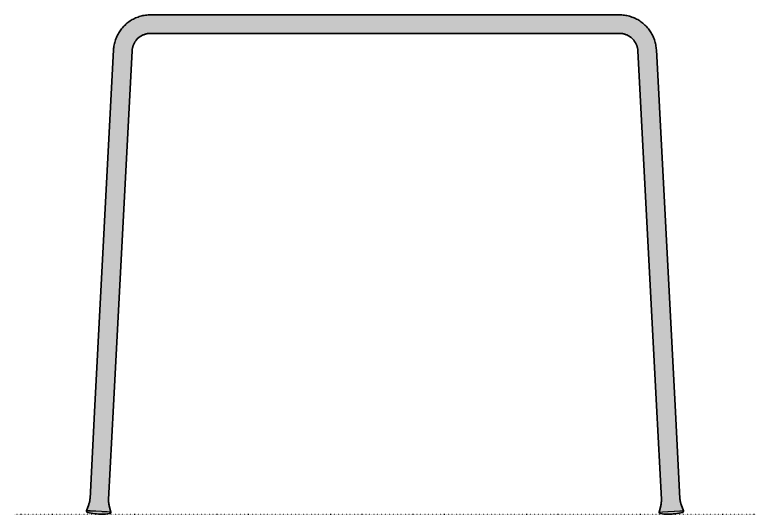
# Model space of a CAD drawing. Header units: millimetres. Extents: x 0 to 3310, y -1183 to 754.
# Drawn here: x 2192 to 3310, y 0 to 754 of the extents above; entities that cross this region are included whole.
import ezdxf

# ---------------------------------------------------------------- set-up
doc = ezdxf.new("R2010")
doc.units = ezdxf.units.MM
doc.linetypes.add('Dots', pattern=[1, 0, -1])
doc.layers.add('Blocks', color=7, linetype='Continuous')
doc.layers.add('Blocks$Fill', color=7, linetype='Continuous', true_color=0xffffff)
for name, color, linetype, lineweight, true_color in [('Blocks$Inner', 7, 'Continuous', 25, 0x007f00), ('Blocks$Outline', 7, 'Continuous', 35, 0xff3f3f), ('Groud', 7, 'Dots', 25, 0x243775)]:
    doc.layers.add(name, color=color, linetype=linetype, lineweight=lineweight, true_color=true_color)

# ---------------------------------------------------------------- blocks, each defined once
blk = doc.blocks.new('Palissade Table  Side')
at = {"layer": 'Blocks$Fill'}
blk.add_hatch(color=256, dxfattribs=at).paths.add_polyline_path([(108.2, 5), (108.2, 5), (108.6, 4.9), (108.6, 4.9), (108.6, 4.9), (108.6, 4.9), (108.6, 4.9), (108.6, 4.9), (108.6, 4.9), (108.6, 4.9), (108.5, 4.9), (108.5, 4.8), (108.5, 4.8), (108.5, 4.8), (108.5, 4.8), (108.5, 4.8), (108.5, 4.8), (108.5, 4.8), (108.5, 4.8), (108.5, 4.8), (108.5, 4.8), (108.4, 4.8), (108.4, 4.7), (108.4, 4.7), (108.4, 4.7), (108.4, 4.7), (108.4, 4.7), (108.4, 4.7), (108.4, 4.7), (108.4, 4.7), (108.4, 4.7), (108.4, 4.6), (108.4, 4.6), (108.4, 4.6), (108.4, 4.6), (108.4, 4.6), (108.4, 4.6), (108.4, 4.6), (108.4, 4.6), (108.4, 4.5), (108.4, 4.5), (108.4, 4.5), (108.3, 4.5), (108.3, 4.5), (108.3, 4.5), (108.4, 4.3), (108.6, 3.5), (108.6, 3.4), (108.7, 3.4), (108.7, 3.3), (108.7, 3.3), (108.7, 3.2), (108.8, 3.2), (108.8, 3.1), (108.8, 3.1), (108.8, 3), (108.9, 3), (108.9, 3), (108.9, 2.9), (109, 2.9), (109, 2.8), (109, 2.8), (109.1, 2.8), (109.1, 2.7), (109.2, 2.7), (109.2, 2.7), (109.2, 2.6), (109.3, 2.6), (109.3, 2.6), (109.4, 2.6), (109.4, 2.5), (109.5, 2.5), (109.5, 2.5), (109.6, 2.5), (109.6, 2.5), (109.7, 2.5), (109.7, 2.4), (109.8, 2.4), (112.5, 1.8), (115.3, 1.3), (118, 0.8), (120.8, 0.5), (123.6, 0.2), (126.4, 0), (128.8, -0.1), (131.2, -0.1), (134.2, -0.1), (137.2, 0.1), (140.2, 0.3), (143.2, 0.7), (143.2, 0.7), (143.3, 0.7), (143.3, 0.7), (143.4, 0.7), (143.4, 0.7), (143.5, 0.7), (143.5, 0.8), (143.6, 0.8), (143.6, 0.8), (143.7, 0.8), (143.7, 0.8), (143.8, 0.9), (143.8, 0.9), (143.9, 0.9), (143.9, 1), (143.9, 1), (144, 1), (144, 1), (144.1, 1.1), (144.1, 1.1), (144.1, 1.2), (144.2, 1.2), (144.2, 1.2), (144.2, 1.3), (144.3, 1.3), (144.3, 1.4), (144.3, 1.4), (144.3, 1.5), (144.4, 1.5), (144.4, 1.5), (144.4, 1.6), (144.8, 2.4), (144.8, 2.4), (144.8, 2.4), (144.8, 2.4), (144.8, 2.5), (144.8, 2.5), (144.8, 2.5), (144.8, 2.5), (144.8, 2.5), (144.8, 2.6), (144.8, 2.6), (144.8, 2.6), (144.8, 2.6), (144.8, 2.6), (144.8, 2.6), (144.8, 2.6), (144.8, 2.6), (144.8, 2.7), (144.8, 2.7), (144.8, 2.7), (144.8, 2.7), (144.8, 2.7), (144.8, 2.7), (144.8, 2.7), (144.8, 2.7), (144.8, 2.8), (144.8, 2.8), (144.8, 2.8), (144.8, 2.8), (144.8, 2.8), (144.8, 2.8), (144.7, 2.8), (144.7, 2.8), (144.7, 2.9), (144.7, 2.9), (144.7, 2.9), (144.7, 2.9), (144.7, 2.9), (144.7, 2.9), (144.7, 2.9), (144.7, 2.9), (144.7, 2.9), (144.7, 2.9), (144.7, 3), (144.6, 3), (144.6, 3), (144.6, 3), (144.6, 3), (144.6, 3), (144.6, 3), (144.6, 3), (144.6, 3), (144.6, 3), (145, 3.1), (145, 3.1), (145, 3.1), (142.5, 12.7), (142.3, 13.7), (142.1, 14.8), (141.9, 15.9), (141.8, 16.9), (141.6, 18), (141.6, 19), (141.5, 20.1), (141.5, 21.2), (141.6, 22.3), (149, 164), (177.1, 699.5), (177.1, 700.5), (177.2, 701.4), (177.4, 702.4), (177.5, 703.3), (177.7, 704.3), (178, 705.2), (178.2, 706.1), (178.5, 707.1), (178.9, 708), (179.2, 708.9), (179.6, 709.8), (180, 710.6), (180.5, 711.5), (181, 712.3), (181.5, 713.1), (182, 713.9), (182.6, 714.7), (183.1, 715.5), (183.8, 716.2), (184.4, 717), (185.1, 717.7), (185.8, 718.3), (186.5, 719), (187.2, 719.6), (188, 720.2), (188.7, 720.8), (189.5, 721.3), (190.3, 721.9), (191.2, 722.4), (192, 722.8), (192.9, 723.3), (193.8, 723.7), (194.7, 724), (195.6, 724.4), (196.5, 724.7), (197.4, 725), (198.3, 725.2), (199.3, 725.4), (200.2, 725.6), (201.2, 725.8), (202.1, 725.9), (203.1, 726), (204.1, 726), (205, 726), (912.7, 726), (913.7, 726), (914.7, 726), (915.6, 725.9), (916.6, 725.8), (917.5, 725.6), (918.5, 725.4), (919.4, 725.2), (920.4, 725), (921.3, 724.7), (922.2, 724.4), (923.1, 724), (924, 723.7), (924.9, 723.3), (925.7, 722.8), (926.6, 722.4), (927.4, 721.9), (928.2, 721.3), (929, 720.8), (929.8, 720.2), (930.5, 719.6), (931.3, 719), (932, 718.3), (932.7, 717.7), (933.3, 717), (934, 716.2), (934.6, 715.5), (935.2, 714.7), (935.8, 713.9), (936.3, 713.1), (936.8, 712.3), (937.3, 711.5), (937.7, 710.6), (938.1, 709.8), (938.5, 708.9), (938.9, 708), (939.2, 707.1), (939.5, 706.1), (939.8, 705.2), (940, 704.3), (940.2, 703.3), (940.4, 702.4), (940.5, 701.4), (940.6, 700.5), (940.7, 699.5), (968.7, 164), (976.2, 22.3), (976.2, 21.2), (976.2, 20.1), (976.2, 19), (976.1, 18), (976, 16.9), (975.9, 15.9), (975.7, 14.8), (975.5, 13.7), (975.2, 12.7), (972.7, 3.1), (972.7, 3.1), (972.7, 3.1), (973.2, 3), (973.2, 3), (973.2, 3), (973.2, 3), (973.1, 3), (973.1, 3), (973.1, 3), (973.1, 3), (973.1, 3), (973.1, 3), (973.1, 2.9), (973.1, 2.9), (973.1, 2.9), (973.1, 2.9), (973.1, 2.9), (973, 2.9), (973, 2.9), (973, 2.9), (973, 2.9), (973, 2.9), (973, 2.8), (973, 2.8), (973, 2.8), (973, 2.8), (973, 2.8), (973, 2.8), (973, 2.8), (973, 2.8), (973, 2.7), (973, 2.7), (973, 2.7), (973, 2.7), (973, 2.7), (973, 2.7), (973, 2.7), (973, 2.7), (973, 2.6), (973, 2.6), (973, 2.6), (973, 2.6), (973, 2.6), (973, 2.6), (973, 2.6), (973, 2.6), (973, 2.5), (973, 2.5), (973, 2.5), (973, 2.5), (973, 2.5), (973, 2.4), (973, 2.4), (973, 2.4), (973, 2.4), (973.3, 1.6), (973.4, 1.5), (973.4, 1.5), (973.4, 1.5), (973.4, 1.4), (973.5, 1.4), (973.5, 1.3), (973.5, 1.3), (973.5, 1.2), (973.6, 1.2), (973.6, 1.2), (973.7, 1.1), (973.7, 1.1), (973.7, 1), (973.8, 1), (973.8, 1), (973.9, 1), (973.9, 0.9), (973.9, 0.9), (974, 0.9), (974, 0.8), (974.1, 0.8), (974.1, 0.8), (974.2, 0.8), (974.2, 0.8), (974.3, 0.7), (974.3, 0.7), (974.4, 0.7), (974.4, 0.7), (974.5, 0.7), (974.5, 0.7), (974.6, 0.7), (977.6, 0.3), (980.5, 0.1), (983.5, -0.1), (986.5, -0.1), (989, -0.1), (991.4, 0), (994.2, 0.2), (997, 0.5), (999.7, 0.8), (1002.5, 1.3), (1005.3, 1.8), (1008, 2.4), (1008, 2.4), (1008.1, 2.5), (1008.1, 2.5), (1008.2, 2.5), (1008.2, 2.5), (1008.3, 2.5), (1008.3, 2.5), (1008.4, 2.6), (1008.4, 2.6), (1008.5, 2.6), (1008.5, 2.6), (1008.6, 2.7), (1008.6, 2.7), (1008.6, 2.7), (1008.7, 2.8), (1008.7, 2.8), (1008.8, 2.8), (1008.8, 2.9), (1008.8, 2.9), (1008.9, 3), (1008.9, 3), (1008.9, 3), (1008.9, 3.1), (1009, 3.1), (1009, 3.2), (1009, 3.2), (1009, 3.3), (1009.1, 3.3), (1009.1, 3.4), (1009.1, 3.4), (1009.1, 3.5), (1009.4, 4.3), (1009.4, 4.5), (1009.4, 4.5), (1009.4, 4.5), (1009.4, 4.5), (1009.4, 4.5), (1009.4, 4.5), (1009.4, 4.6), (1009.4, 4.6), (1009.4, 4.6), (1009.4, 4.6), (1009.4, 4.6), (1009.4, 4.6), (1009.4, 4.6), (1009.4, 4.6), (1009.4, 4.7), (1009.4, 4.7), (1009.4, 4.7), (1009.3, 4.7), (1009.3, 4.7), (1009.3, 4.7), (1009.3, 4.7), (1009.3, 4.7), (1009.3, 4.7), (1009.3, 4.8), (1009.3, 4.8), (1009.3, 4.8), (1009.3, 4.8), (1009.3, 4.8), (1009.3, 4.8), (1009.3, 4.8), (1009.2, 4.8), (1009.2, 4.8), (1009.2, 4.8), (1009.2, 4.8), (1009.2, 4.9), (1009.2, 4.9), (1009.2, 4.9), (1009.2, 4.9), (1009.2, 4.9), (1009.2, 4.9), (1009.1, 4.9), (1009.1, 4.9), (1009.1, 4.9), (1009.6, 5), (1009.6, 5), (1009.6, 5), (1006.1, 14.3), (1005.7, 15.3), (1005.4, 16.4), (1005.1, 17.4), (1004.9, 18.4), (1004.7, 19.5), (1004.5, 20.5), (1004.3, 21.6), (1004.2, 22.7), (1004.1, 23.7), (996.8, 164), (968.6, 701), (968.5, 702.9), (968.3, 704.8), (968, 706.7), (967.7, 708.6), (967.3, 710.5), (966.8, 712.4), (966.3, 714.3), (965.7, 716.1), (965.1, 717.9), (964.4, 719.7), (963.6, 721.5), (962.7, 723.2), (961.8, 724.9), (960.9, 726.6), (959.9, 728.2), (958.8, 729.9), (957.7, 731.4), (956.5, 733), (955.3, 734.4), (954, 735.9), (952.6, 737.3), (951.3, 738.6), (949.8, 740), (948.4, 741.2), (946.9, 742.4), (945.3, 743.6), (943.7, 744.7), (942.1, 745.7), (940.4, 746.7), (938.7, 747.6), (937, 748.5), (935.3, 749.3), (933.5, 750), (931.7, 750.7), (929.8, 751.3), (928, 751.9), (926.1, 752.4), (924.2, 752.8), (922.3, 753.2), (920.4, 753.5), (918.5, 753.7), (916.6, 753.9), (914.7, 754), (912.7, 754), (205, 754), (203.1, 754), (201.2, 753.9), (199.2, 753.7), (197.3, 753.5), (195.4, 753.2), (193.5, 752.8), (191.6, 752.4), (189.8, 751.9), (187.9, 751.3), (186.1, 750.7), (184.3, 750), (182.5, 749.3), (180.7, 748.5), (179, 747.6), (177.3, 746.7), (175.7, 745.7), (174, 744.7), (172.4, 743.6), (170.9, 742.4), (169.4, 741.2), (167.9, 740), (166.5, 738.6), (165.1, 737.3), (163.8, 735.9), (162.5, 734.4), (161.3, 733), (160.1, 731.4), (159, 729.9), (157.9, 728.2), (156.9, 726.6), (155.9, 724.9), (155, 723.2), (154.2, 721.5), (153.4, 719.7), (152.7, 717.9), (152, 716.1), (151.4, 714.3), (150.9, 712.4), (150.4, 710.5), (150, 708.6), (149.7, 706.7), (149.4, 704.8), (149.2, 702.9), (149.1, 701), (121, 164), (113.6, 23.7), (113.5, 22.7), (113.4, 21.6), (113.3, 20.5), (113.1, 19.5), (112.9, 18.4), (112.6, 17.4), (112.3, 16.4), (112, 15.3), (111.7, 14.3), (108.2, 5)], flags=0)
at = {"layer": 'Blocks$Inner'}
blk.add_line((145, 3.1), (144.6, 3), dxfattribs=at)
for points in [[(108.6, 4.9), (108.2, 5), (111.7, 14.3), (112, 15.3), (112.3, 16.4), (112.6, 17.4), (112.9, 18.4), (113.1, 19.5), (113.3, 20.5), (113.4, 21.6), (113.5, 22.7), (113.6, 23.7), (121, 164), (149.1, 701), (149.2, 702.9), (149.4, 704.8), (149.7, 706.7), (150, 708.6), (150.4, 710.5), (150.9, 712.4), (151.4, 714.3), (152, 716.1), (152.7, 717.9), (153.4, 719.7), (154.2, 721.5), (155, 723.2), (155.9, 724.9), (156.9, 726.6), (157.9, 728.2), (159, 729.9), (160.1, 731.4), (161.3, 733), (162.5, 734.4), (163.8, 735.9), (165.1, 737.3), (166.5, 738.6), (167.9, 740), (169.4, 741.2), (170.9, 742.4), (172.4, 743.6), (174, 744.7), (175.7, 745.7), (177.3, 746.7), (179, 747.6), (180.7, 748.5), (182.5, 749.3), (184.3, 750), (186.1, 750.7), (187.9, 751.3), (189.8, 751.9), (191.6, 752.4), (193.5, 752.8), (195.4, 753.2), (197.3, 753.5), (199.2, 753.7), (201.2, 753.9), (203.1, 754), (205, 754), (912.7, 754), (914.7, 754), (916.6, 753.9), (918.5, 753.7), (920.4, 753.5), (922.3, 753.2), (924.2, 752.8), (926.1, 752.4), (928, 751.9), (929.8, 751.3), (931.7, 750.7), (933.5, 750), (935.3, 749.3), (937, 748.5), (938.7, 747.6), (940.4, 746.7), (942.1, 745.7), (943.7, 744.7), (945.3, 743.6), (946.9, 742.4), (948.4, 741.2), (949.8, 740), (951.3, 738.6), (952.6, 737.3), (954, 735.9), (955.3, 734.4), (956.5, 733), (957.7, 731.4), (958.8, 729.9), (959.9, 728.2), (960.9, 726.6), (961.8, 724.9), (962.7, 723.2), (963.6, 721.5), (964.4, 719.7), (965.1, 717.9), (965.7, 716.1), (966.3, 714.3), (966.8, 712.4), (967.3, 710.5), (967.7, 708.6), (968, 706.7), (968.3, 704.8), (968.5, 702.9), (968.6, 701), (996.8, 164), (1004.1, 23.7), (1004.2, 22.7), (1004.3, 21.6), (1004.5, 20.5), (1004.7, 19.5), (1004.9, 18.4), (1005.1, 17.4), (1005.4, 16.4), (1005.7, 15.3), (1006.1, 14.3), (1009.6, 5), (1009.1, 4.9)], [(973.2, 3), (972.7, 3.1), (975.2, 12.7), (975.5, 13.7), (975.7, 14.8), (975.9, 15.9), (976, 16.9), (976.1, 18), (976.2, 19), (976.2, 20.1), (976.2, 21.2), (976.2, 22.3), (968.7, 164), (940.7, 699.5), (940.6, 700.5), (940.5, 701.4), (940.4, 702.4), (940.2, 703.3), (940, 704.3), (939.8, 705.2), (939.5, 706.1), (939.2, 707.1), (938.9, 708), (938.5, 708.9), (938.1, 709.8), (937.7, 710.6), (937.3, 711.5), (936.8, 712.3), (936.3, 713.1), (935.8, 713.9), (935.2, 714.7), (934.6, 715.5), (934, 716.2), (933.3, 717), (932.7, 717.7), (932, 718.3), (931.3, 719), (930.5, 719.6), (929.8, 720.2), (929, 720.8), (928.2, 721.3), (927.4, 721.9), (926.6, 722.4), (925.7, 722.8), (924.9, 723.3), (924, 723.7), (923.1, 724), (922.2, 724.4), (921.3, 724.7), (920.4, 725), (919.4, 725.2), (918.5, 725.4), (917.5, 725.6), (916.6, 725.8), (915.6, 725.9), (914.7, 726), (913.7, 726), (912.7, 726), (205, 726), (204.1, 726), (203.1, 726), (202.1, 725.9), (201.2, 725.8), (200.2, 725.6), (199.3, 725.4), (198.3, 725.2), (197.4, 725), (196.5, 724.7), (195.6, 724.4), (194.7, 724), (193.8, 723.7), (192.9, 723.3), (192, 722.8), (191.2, 722.4), (190.3, 721.9), (189.5, 721.3), (188.7, 720.8), (188, 720.2), (187.2, 719.6), (186.5, 719), (185.8, 718.3), (185.1, 717.7), (184.4, 717), (183.8, 716.2), (183.1, 715.5), (182.6, 714.7), (182, 713.9), (181.5, 713.1), (181, 712.3), (180.5, 711.5), (180, 710.6), (179.6, 709.8), (179.2, 708.9), (178.9, 708), (178.5, 707.1), (178.2, 706.1), (178, 705.2), (177.7, 704.3), (177.5, 703.3), (177.4, 702.4), (177.2, 701.4), (177.1, 700.5), (177.1, 699.5), (149, 164), (141.6, 22.3), (141.5, 21.2), (141.5, 20.1), (141.6, 19), (141.6, 18), (141.8, 16.9), (141.9, 15.9), (142.1, 14.8), (142.3, 13.7), (142.5, 12.7), (145, 3.1), (145, 3.1), (145, 3.1), (145, 3.1), (145, 3.1), (145, 3.1), (145, 3.1), (145, 3.1), (145, 3.1), (145, 3.1), (145, 3.1), (145, 3.1), (145, 3.1), (145, 3.1), (144.9, 3.1), (144.9, 3.1), (144.7, 3.1), (144.3, 3.2), (143.8, 3.2), (139.6, 3.5), (113.6, 4.9), (109.5, 5), (108.9, 5), (108.5, 5), (108.3, 5), (108.3, 5), (108.2, 5), (108.2, 5), (108.2, 5), (108.2, 5), (108.2, 5), (108.2, 5), (108.2, 5), (108.2, 5), (108.2, 5), (108.2, 5), (108.2, 5), (108.2, 5), (108.2, 5)], [(131.7, 4), (142.5, 3.3), (143.6, 3.2), (143.9, 3.2), (144.1, 3.2), (144.3, 3.1), (144.3, 3.1), (144.3, 3.1), (144.4, 3.1), (144.4, 3.1), (144.4, 3.1), (144.4, 3.1), (144.4, 3.1), (144.5, 3.1), (144.5, 3.1), (144.5, 3.1), (144.5, 3.1), (144.5, 3.1), (144.5, 3), (144.5, 3), (144.5, 3), (144.6, 3), (144.6, 3), (144.6, 3), (144.6, 3), (144.6, 3), (144.6, 3), (144.6, 3), (144.6, 3), (144.6, 3), (144.7, 3), (144.7, 2.9), (144.7, 2.9), (144.7, 2.9), (144.7, 2.9), (144.7, 2.9), (144.7, 2.9), (144.7, 2.9), (144.7, 2.9), (144.7, 2.9), (144.7, 2.9), (144.7, 2.8), (144.7, 2.8), (144.8, 2.8), (144.8, 2.8), (144.8, 2.8), (144.8, 2.8), (144.8, 2.8), (144.8, 2.8), (144.8, 2.7), (144.8, 2.7), (144.8, 2.7), (144.8, 2.7), (144.8, 2.7), (144.8, 2.7), (144.8, 2.7), (144.8, 2.7), (144.8, 2.6), (144.8, 2.6), (144.8, 2.6), (144.8, 2.6), (144.8, 2.6), (144.8, 2.6), (144.8, 2.6), (144.8, 2.6), (144.8, 2.5), (144.8, 2.5), (144.8, 2.5), (144.8, 2.5), (144.8, 2.5), (144.8, 2.4), (144.8, 2.4), (144.8, 2.4), (144.8, 2.4), (144.4, 1.6), (144.4, 1.5), (144.4, 1.5), (144.3, 1.5), (144.3, 1.4), (144.3, 1.4), (144.3, 1.3), (144.2, 1.3), (144.2, 1.2), (144.2, 1.2), (144.1, 1.2), (144.1, 1.1), (144.1, 1.1), (144, 1), (144, 1), (143.9, 1), (143.9, 1), (143.9, 0.9), (143.8, 0.9), (143.8, 0.9), (143.7, 0.8), (143.7, 0.8), (143.6, 0.8), (143.6, 0.8), (143.5, 0.8), (143.5, 0.7), (143.4, 0.7), (143.4, 0.7), (143.3, 0.7), (143.3, 0.7), (143.2, 0.7), (143.2, 0.7), (140.2, 0.3), (137.2, 0.1), (134.2, -0.1), (131.2, -0.1), (128.8, -0.1), (126.4, 0), (123.6, 0.2), (120.8, 0.5), (118, 0.8), (115.3, 1.3), (112.5, 1.8), (109.8, 2.4), (109.7, 2.4), (109.7, 2.5), (109.6, 2.5), (109.6, 2.5), (109.5, 2.5), (109.5, 2.5), (109.4, 2.5), (109.4, 2.6), (109.3, 2.6), (109.3, 2.6), (109.2, 2.6), (109.2, 2.7), (109.2, 2.7), (109.1, 2.7), (109.1, 2.8), (109, 2.8), (109, 2.8), (109, 2.9), (108.9, 2.9), (108.9, 3), (108.9, 3), (108.8, 3), (108.8, 3.1), (108.8, 3.1), (108.8, 3.2), (108.7, 3.2), (108.7, 3.3), (108.7, 3.3), (108.7, 3.4), (108.6, 3.4), (108.6, 3.5), (108.4, 4.3), (108.3, 4.5), (108.3, 4.5), (108.3, 4.5), (108.4, 4.5), (108.4, 4.5), (108.4, 4.5), (108.4, 4.6), (108.4, 4.6), (108.4, 4.6), (108.4, 4.6), (108.4, 4.6), (108.4, 4.6), (108.4, 4.6), (108.4, 4.6), (108.4, 4.7), (108.4, 4.7), (108.4, 4.7), (108.4, 4.7), (108.4, 4.7), (108.4, 4.7), (108.4, 4.7), (108.4, 4.7), (108.4, 4.7), (108.4, 4.8), (108.5, 4.8), (108.5, 4.8), (108.5, 4.8), (108.5, 4.8), (108.5, 4.8), (108.5, 4.8), (108.5, 4.8), (108.5, 4.8), (108.5, 4.8), (108.5, 4.8), (108.5, 4.9), (108.6, 4.9), (108.6, 4.9), (108.6, 4.9), (108.6, 4.9), (108.6, 4.9), (108.6, 4.9), (108.6, 4.9), (108.6, 4.9), (108.6, 4.9), (108.7, 4.9), (108.7, 4.9), (108.7, 4.9), (108.7, 4.9), (108.7, 4.9), (108.7, 4.9), (108.7, 4.9), (108.8, 5), (108.8, 5), (108.8, 5), (108.8, 5), (108.8, 5), (108.9, 5), (108.9, 5), (109, 5), (109.1, 5), (109.3, 5), (109.6, 5), (114.1, 4.9), (121.5, 4.5)], [(972.7, 3.1), (972.7, 3.1), (972.7, 3.1), (972.7, 3.1), (972.7, 3.1), (972.7, 3.1), (972.7, 3.1), (972.7, 3.1), (972.7, 3.1), (972.7, 3.1), (972.8, 3.1), (972.8, 3.1), (972.8, 3.1), (972.8, 3.1), (972.9, 3.1), (973, 3.1), (973.4, 3.2), (974, 3.2), (978.1, 3.5), (1004.2, 4.9), (1008.3, 5), (1008.9, 5), (1009.3, 5), (1009.4, 5), (1009.5, 5), (1009.5, 5), (1009.5, 5), (1009.5, 5), (1009.6, 5), (1009.6, 5), (1009.6, 5), (1009.6, 5), (1009.6, 5), (1009.6, 5), (1009.6, 5), (1009.6, 5), (1009.6, 5), (1009.6, 5)], [(996.2, 4.5), (1007.1, 5), (1008.2, 5), (1008.5, 5), (1008.6, 5), (1008.8, 5), (1008.9, 5), (1008.9, 5), (1008.9, 5), (1009, 5), (1009, 5), (1009, 5), (1009, 5), (1009, 4.9), (1009, 4.9), (1009, 4.9), (1009.1, 4.9), (1009.1, 4.9), (1009.1, 4.9), (1009.1, 4.9), (1009.1, 4.9), (1009.1, 4.9), (1009.1, 4.9), (1009.1, 4.9), (1009.2, 4.9), (1009.2, 4.9), (1009.2, 4.9), (1009.2, 4.9), (1009.2, 4.9), (1009.2, 4.9), (1009.2, 4.8), (1009.2, 4.8), (1009.2, 4.8), (1009.2, 4.8), (1009.3, 4.8), (1009.3, 4.8), (1009.3, 4.8), (1009.3, 4.8), (1009.3, 4.8), (1009.3, 4.8), (1009.3, 4.8), (1009.3, 4.7), (1009.3, 4.7), (1009.3, 4.7), (1009.3, 4.7), (1009.3, 4.7), (1009.3, 4.7), (1009.4, 4.7), (1009.4, 4.7), (1009.4, 4.7), (1009.4, 4.6), (1009.4, 4.6), (1009.4, 4.6), (1009.4, 4.6), (1009.4, 4.6), (1009.4, 4.6), (1009.4, 4.6), (1009.4, 4.6), (1009.4, 4.5), (1009.4, 4.5), (1009.4, 4.5), (1009.4, 4.5), (1009.4, 4.5), (1009.4, 4.5), (1009.4, 4.3), (1009.1, 3.5), (1009.1, 3.4), (1009.1, 3.4), (1009.1, 3.3), (1009, 3.3), (1009, 3.2), (1009, 3.2), (1009, 3.1), (1008.9, 3.1), (1008.9, 3), (1008.9, 3), (1008.9, 3), (1008.8, 2.9), (1008.8, 2.9), (1008.8, 2.8), (1008.7, 2.8), (1008.7, 2.8), (1008.6, 2.7), (1008.6, 2.7), (1008.6, 2.7), (1008.5, 2.6), (1008.5, 2.6), (1008.4, 2.6), (1008.4, 2.6), (1008.3, 2.5), (1008.3, 2.5), (1008.2, 2.5), (1008.2, 2.5), (1008.1, 2.5), (1008.1, 2.5), (1008, 2.4), (1008, 2.4), (1005.3, 1.8), (1002.5, 1.3), (999.7, 0.8), (997, 0.5), (994.2, 0.2), (991.4, 0), (989, -0.1), (986.5, -0.1), (983.5, -0.1), (980.5, 0.1), (977.6, 0.3), (974.6, 0.7), (974.5, 0.7), (974.5, 0.7), (974.4, 0.7), (974.4, 0.7), (974.3, 0.7), (974.3, 0.7), (974.2, 0.8), (974.2, 0.8), (974.1, 0.8), (974.1, 0.8), (974, 0.8), (974, 0.9), (973.9, 0.9), (973.9, 0.9), (973.9, 1), (973.8, 1), (973.8, 1), (973.7, 1), (973.7, 1.1), (973.7, 1.1), (973.6, 1.2), (973.6, 1.2), (973.5, 1.2), (973.5, 1.3), (973.5, 1.3), (973.5, 1.4), (973.4, 1.4), (973.4, 1.5), (973.4, 1.5), (973.4, 1.5), (973.3, 1.6), (973, 2.4), (973, 2.4), (973, 2.4), (973, 2.4), (973, 2.5), (973, 2.5), (973, 2.5), (973, 2.5), (973, 2.5), (973, 2.6), (973, 2.6), (973, 2.6), (973, 2.6), (973, 2.6), (973, 2.6), (973, 2.6), (973, 2.6), (973, 2.7), (973, 2.7), (973, 2.7), (973, 2.7), (973, 2.7), (973, 2.7), (973, 2.7), (973, 2.7), (973, 2.8), (973, 2.8), (973, 2.8), (973, 2.8), (973, 2.8), (973, 2.8), (973, 2.8), (973, 2.8), (973, 2.9), (973, 2.9), (973, 2.9), (973, 2.9), (973, 2.9), (973.1, 2.9), (973.1, 2.9), (973.1, 2.9), (973.1, 2.9), (973.1, 2.9), (973.1, 3), (973.1, 3), (973.1, 3), (973.1, 3), (973.1, 3), (973.1, 3), (973.2, 3), (973.2, 3), (973.2, 3), (973.2, 3), (973.2, 3), (973.2, 3), (973.2, 3), (973.2, 3.1), (973.2, 3.1), (973.3, 3.1), (973.3, 3.1), (973.3, 3.1), (973.3, 3.1), (973.3, 3.1), (973.3, 3.1), (973.3, 3.1), (973.4, 3.1), (973.4, 3.1), (973.4, 3.1), (973.5, 3.1), (973.7, 3.2), (973.8, 3.2), (974.1, 3.2), (978.6, 3.6), (986.1, 4)]]:
    blk.add_lwpolyline(points, dxfattribs=at)
at = {"layer": 'Blocks$Outline'}
for points in [[(182.5, 749.3), (180.7, 748.5)], [(184.3, 750), (182.5, 749.3)], [(186.1, 750.7), (184.3, 750)], [(187.9, 751.3), (186.1, 750.7)], [(189.8, 751.9), (187.9, 751.3)], [(191.6, 752.4), (189.8, 751.9)], [(193.5, 752.8), (191.6, 752.4)], [(195.4, 753.2), (193.5, 752.8)], [(197.3, 753.5), (195.4, 753.2)], [(199.2, 753.7), (197.3, 753.5)], [(201.2, 753.9), (199.2, 753.7)], [(203.1, 754), (201.2, 753.9)], [(205, 754), (203.1, 754)], [(912.7, 754), (205, 754)], [(914.7, 754), (912.7, 754)], [(916.6, 753.9), (914.7, 754)], [(918.5, 753.7), (916.6, 753.9)], [(920.4, 753.5), (918.5, 753.7)], [(922.3, 753.2), (920.4, 753.5)], [(924.2, 752.8), (922.3, 753.2)], [(926.1, 752.4), (924.2, 752.8)], [(928, 751.9), (926.1, 752.4)], [(929.8, 751.3), (928, 751.9)], [(931.7, 750.7), (929.8, 751.3)], [(933.5, 750), (931.7, 750.7)], [(935.3, 749.3), (933.5, 750)], [(937, 748.5), (935.3, 749.3)], [(166.5, 738.6), (165.1, 737.3)], [(167.9, 740), (166.5, 738.6)], [(169.4, 741.2), (167.9, 740)], [(170.9, 742.4), (169.4, 741.2)], [(172.4, 743.6), (170.9, 742.4)], [(174, 744.7), (172.4, 743.6)], [(175.7, 745.7), (174, 744.7)], [(177.3, 746.7), (175.7, 745.7)], [(179, 747.6), (177.3, 746.7)], [(180.7, 748.5), (179, 747.6)], [(938.7, 747.6), (937, 748.5)], [(940.4, 746.7), (938.7, 747.6)], [(942.1, 745.7), (940.4, 746.7)], [(943.7, 744.7), (942.1, 745.7)], [(945.3, 743.6), (943.7, 744.7)], [(946.9, 742.4), (945.3, 743.6)], [(948.4, 741.2), (946.9, 742.4)], [(949.8, 740), (948.4, 741.2)], [(951.3, 738.6), (949.8, 740)], [(952.6, 737.3), (951.3, 738.6)], [(156.9, 726.6), (155.9, 724.9)], [(157.9, 728.2), (156.9, 726.6)], [(159, 729.9), (157.9, 728.2)], [(160.1, 731.4), (159, 729.9)], [(161.3, 733), (160.1, 731.4)], [(162.5, 734.4), (161.3, 733)], [(163.8, 735.9), (162.5, 734.4)], [(165.1, 737.3), (163.8, 735.9)], [(954, 735.9), (952.6, 737.3)], [(955.3, 734.4), (954, 735.9)], [(956.5, 733), (955.3, 734.4)], [(957.7, 731.4), (956.5, 733)], [(958.8, 729.9), (957.7, 731.4)], [(959.9, 728.2), (958.8, 729.9)], [(960.9, 726.6), (959.9, 728.2)], [(961.8, 724.9), (960.9, 726.6)], [(152, 716.1), (151.4, 714.3)], [(152.7, 717.9), (152, 716.1)], [(153.4, 719.7), (152.7, 717.9)], [(154.2, 721.5), (153.4, 719.7)], [(155, 723.2), (154.2, 721.5)], [(155.9, 724.9), (155, 723.2)], [(182.6, 714.7), (183.1, 715.5)], [(183.1, 715.5), (183.8, 716.2)], [(183.8, 716.2), (184.4, 717)], [(184.4, 717), (185.1, 717.7)], [(185.1, 717.7), (185.8, 718.3)], [(185.8, 718.3), (186.5, 719)], [(186.5, 719), (187.2, 719.6)], [(187.2, 719.6), (188, 720.2)], [(188, 720.2), (188.7, 720.8)], [(188.7, 720.8), (189.5, 721.3)], [(189.5, 721.3), (190.3, 721.9)], [(190.3, 721.9), (191.2, 722.4)], [(191.2, 722.4), (192, 722.8)], [(192, 722.8), (192.9, 723.3)], [(192.9, 723.3), (193.8, 723.7)], [(193.8, 723.7), (194.7, 724)], [(194.7, 724), (195.6, 724.4)], [(195.6, 724.4), (196.5, 724.7)], [(196.5, 724.7), (197.4, 725)], [(197.4, 725), (198.3, 725.2)], [(198.3, 725.2), (199.3, 725.4)], [(199.3, 725.4), (200.2, 725.6)], [(200.2, 725.6), (201.2, 725.8)], [(201.2, 725.8), (202.1, 725.9)], [(202.1, 725.9), (203.1, 726)], [(203.1, 726), (204.1, 726)], [(204.1, 726), (205, 726)], [(205, 726), (912.7, 726)], [(912.7, 726), (913.7, 726)], [(913.7, 726), (914.7, 726)], [(914.7, 726), (915.6, 725.9)], [(915.6, 725.9), (916.6, 725.8)], [(916.6, 725.8), (917.5, 725.6)], [(917.5, 725.6), (918.5, 725.4)], [(918.5, 725.4), (919.4, 725.2)], [(919.4, 725.2), (920.4, 725)], [(920.4, 725), (921.3, 724.7)], [(921.3, 724.7), (922.2, 724.4)], [(922.2, 724.4), (923.1, 724)], [(923.1, 724), (924, 723.7)], [(924, 723.7), (924.9, 723.3)], [(924.9, 723.3), (925.7, 722.8)], [(925.7, 722.8), (926.6, 722.4)], [(926.6, 722.4), (927.4, 721.9)], [(927.4, 721.9), (928.2, 721.3)], [(928.2, 721.3), (929, 720.8)], [(929, 720.8), (929.8, 720.2)], [(929.8, 720.2), (930.5, 719.6)], [(930.5, 719.6), (931.3, 719)], [(931.3, 719), (932, 718.3)], [(932, 718.3), (932.7, 717.7)], [(932.7, 717.7), (933.3, 717)], [(933.3, 717), (934, 716.2)], [(934, 716.2), (934.6, 715.5)], [(934.6, 715.5), (935.2, 714.7)], [(962.7, 723.2), (961.8, 724.9)], [(963.6, 721.5), (962.7, 723.2)], [(964.4, 719.7), (963.6, 721.5)], [(965.1, 717.9), (964.4, 719.7)], [(965.7, 716.1), (965.1, 717.9)], [(966.3, 714.3), (965.7, 716.1)], [(149.4, 704.8), (149.2, 702.9)], [(149.7, 706.7), (149.4, 704.8)], [(150, 708.6), (149.7, 706.7)], [(150.4, 710.5), (150, 708.6)], [(150.9, 712.4), (150.4, 710.5)], [(151.4, 714.3), (150.9, 712.4)], [(177.5, 703.3), (177.7, 704.3)], [(177.7, 704.3), (178, 705.2)], [(178, 705.2), (178.2, 706.1)], [(178.2, 706.1), (178.5, 707.1)], [(178.5, 707.1), (178.9, 708)], [(178.9, 708), (179.2, 708.9)], [(179.2, 708.9), (179.6, 709.8)], [(179.6, 709.8), (180, 710.6)], [(180, 710.6), (180.5, 711.5)], [(180.5, 711.5), (181, 712.3)], [(181, 712.3), (181.5, 713.1)], [(181.5, 713.1), (182, 713.9)], [(182, 713.9), (182.6, 714.7)], [(935.2, 714.7), (935.8, 713.9)], [(935.8, 713.9), (936.3, 713.1)], [(936.3, 713.1), (936.8, 712.3)], [(936.8, 712.3), (937.3, 711.5)], [(937.3, 711.5), (937.7, 710.6)], [(937.7, 710.6), (938.1, 709.8)], [(938.1, 709.8), (938.5, 708.9)], [(938.5, 708.9), (938.9, 708)], [(938.9, 708), (939.2, 707.1)], [(939.2, 707.1), (939.5, 706.1)], [(939.5, 706.1), (939.8, 705.2)], [(939.8, 705.2), (940, 704.3)], [(940, 704.3), (940.2, 703.3)], [(966.8, 712.4), (966.3, 714.3)], [(967.3, 710.5), (966.8, 712.4)], [(967.7, 708.6), (967.3, 710.5)], [(968, 706.7), (967.7, 708.6)], [(968.3, 704.8), (968, 706.7)], [(968.5, 702.9), (968.3, 704.8)], [(149.1, 701), (121, 164)], [(149, 164), (177.1, 699.5)], [(149.2, 702.9), (149.1, 701)], [(177.1, 700.5), (177.2, 701.4)], [(177.1, 699.5), (177.1, 700.5)], [(177.2, 701.4), (177.4, 702.4)], [(177.4, 702.4), (177.5, 703.3)], [(940.2, 703.3), (940.4, 702.4)], [(940.4, 702.4), (940.5, 701.4)], [(940.5, 701.4), (940.6, 700.5)], [(940.6, 700.5), (940.7, 699.5)], [(940.7, 699.5), (968.7, 164)], [(968.6, 701), (968.5, 702.9)], [(996.8, 164), (968.6, 701)], [(121, 164), (113.6, 23.7)], [(141.6, 22.3), (149, 164)], [(968.7, 164), (976.2, 22.3)], [(1004.1, 23.7), (996.8, 164)], [(113.5, 22.7), (113.4, 21.6)], [(113.6, 23.7), (113.5, 22.7)], [(1004.2, 22.7), (1004.1, 23.7)], [(1004.3, 21.6), (1004.2, 22.7)], [(111.7, 14.3), (108.2, 5)], [(112, 15.3), (111.7, 14.3)], [(112.3, 16.4), (112, 15.3)], [(112.6, 17.4), (112.3, 16.4)], [(112.9, 18.4), (112.6, 17.4)], [(113.1, 19.5), (112.9, 18.4)], [(113.3, 20.5), (113.1, 19.5)], [(113.4, 21.6), (113.3, 20.5)], [(141.5, 21.2), (141.6, 22.3)], [(141.5, 20.1), (141.5, 21.2)], [(141.6, 19), (141.5, 20.1)], [(141.6, 18), (141.6, 19)], [(141.8, 16.9), (141.6, 18)], [(141.9, 15.9), (141.8, 16.9)], [(142.1, 14.8), (141.9, 15.9)], [(142.3, 13.7), (142.1, 14.8)], [(142.5, 12.7), (142.3, 13.7)], [(145, 3.1), (142.5, 12.7)], [(975.2, 12.7), (972.7, 3.1)], [(975.5, 13.7), (975.2, 12.7)], [(975.7, 14.8), (975.5, 13.7)], [(975.9, 15.9), (975.7, 14.8)], [(976, 16.9), (975.9, 15.9)], [(976.1, 18), (976, 16.9)], [(976.2, 19), (976.1, 18)], [(976.2, 22.3), (976.2, 21.2)], [(976.2, 21.2), (976.2, 20.1)], [(976.2, 20.1), (976.2, 19)], [(1004.5, 20.5), (1004.3, 21.6)], [(1004.7, 19.5), (1004.5, 20.5)], [(1004.9, 18.4), (1004.7, 19.5)], [(1005.1, 17.4), (1004.9, 18.4)], [(1005.4, 16.4), (1005.1, 17.4)], [(1005.7, 15.3), (1005.4, 16.4)], [(1006.1, 14.3), (1005.7, 15.3)], [(1009.6, 5), (1006.1, 14.3)], [(108.2, 5), (108.2, 5)], [(108.2, 5), (108.6, 4.9)], [(108.2, 5), (108.2, 5)], [(108.3, 4.5), (108.3, 4.5)], [(108.3, 4.5), (108.4, 4.3)], [(108.5, 4.8), (108.4, 4.8)], [(108.4, 4.8), (108.4, 4.7)], [(108.4, 4.7), (108.4, 4.7)], [(108.4, 4.7), (108.4, 4.7)], [(108.4, 4.7), (108.4, 4.7)], [(108.4, 4.7), (108.4, 4.7)], [(108.4, 4.7), (108.4, 4.7)], [(108.4, 4.7), (108.4, 4.7)], [(108.4, 4.7), (108.4, 4.7)], [(108.4, 4.7), (108.4, 4.7)], [(108.4, 4.7), (108.4, 4.6)], [(108.4, 4.6), (108.4, 4.6)], [(108.4, 4.6), (108.4, 4.6)], [(108.4, 4.6), (108.4, 4.6)], [(108.4, 4.6), (108.4, 4.6)], [(108.4, 4.6), (108.4, 4.6)], [(108.4, 4.6), (108.4, 4.6)], [(108.4, 4.6), (108.4, 4.6)], [(108.4, 4.6), (108.4, 4.5)], [(108.4, 4.5), (108.4, 4.5)], [(108.4, 4.5), (108.4, 4.5)], [(108.4, 4.5), (108.3, 4.5)], [(108.3, 4.5), (108.3, 4.5)], [(108.4, 4.3), (108.6, 3.5)], [(108.6, 4.9), (108.5, 4.9)], [(108.5, 4.9), (108.5, 4.8)], [(108.5, 4.8), (108.5, 4.8)], [(108.5, 4.8), (108.5, 4.8)], [(108.5, 4.8), (108.5, 4.8)], [(108.5, 4.8), (108.5, 4.8)], [(108.5, 4.8), (108.5, 4.8)], [(108.5, 4.8), (108.5, 4.8)], [(108.5, 4.8), (108.5, 4.8)], [(108.5, 4.8), (108.5, 4.8)], [(108.5, 4.8), (108.5, 4.8)], [(108.6, 4.9), (108.6, 4.9)], [(108.6, 4.9), (108.6, 4.9)], [(108.6, 4.9), (108.6, 4.9)], [(108.6, 4.9), (108.6, 4.9)], [(108.6, 4.9), (108.6, 4.9)], [(108.6, 4.9), (108.6, 4.9)], [(108.6, 4.9), (108.6, 4.9)], [(108.6, 3.5), (108.6, 3.4)], [(108.6, 3.4), (108.7, 3.4)], [(108.7, 3.4), (108.7, 3.3)], [(108.7, 3.3), (108.7, 3.3)], [(108.7, 3.3), (108.7, 3.2)], [(108.7, 3.2), (108.8, 3.2)], [(108.8, 3.2), (108.8, 3.1)], [(108.8, 3.1), (108.8, 3.1)], [(108.8, 3.1), (108.8, 3)], [(108.8, 3), (108.9, 3)], [(108.9, 3), (108.9, 3)], [(108.9, 3), (108.9, 2.9)], [(108.9, 2.9), (109, 2.9)], [(109, 2.9), (109, 2.8)], [(109, 2.8), (109, 2.8)], [(109, 2.8), (109.1, 2.8)], [(109.1, 2.8), (109.1, 2.7)], [(109.1, 2.7), (109.2, 2.7)], [(109.2, 2.7), (109.2, 2.7)], [(109.2, 2.7), (109.2, 2.6)], [(109.2, 2.6), (109.3, 2.6)], [(109.3, 2.6), (109.3, 2.6)], [(109.3, 2.6), (109.4, 2.6)], [(109.4, 2.6), (109.4, 2.5)], [(109.4, 2.5), (109.5, 2.5)], [(109.5, 2.5), (109.5, 2.5)], [(109.5, 2.5), (109.6, 2.5)], [(109.6, 2.5), (109.6, 2.5)], [(109.6, 2.5), (109.7, 2.5)], [(109.7, 2.5), (109.7, 2.4)], [(109.7, 2.4), (109.8, 2.4)], [(109.8, 2.4), (112.5, 1.8)], [(112.5, 1.8), (115.3, 1.3)], [(115.3, 1.3), (118, 0.8)], [(118, 0.8), (120.8, 0.5)], [(120.8, 0.5), (123.6, 0.2)], [(123.6, 0.2), (126.4, 0)], [(126.4, 0), (128.8, -0.1)], [(134.2, -0.1), (137.2, 0.1)], [(137.2, 0.1), (140.2, 0.3)], [(140.2, 0.3), (143.2, 0.7)], [(143.2, 0.7), (143.2, 0.7)], [(143.2, 0.7), (143.3, 0.7)], [(143.3, 0.7), (143.3, 0.7)], [(143.3, 0.7), (143.4, 0.7)], [(143.4, 0.7), (143.4, 0.7)], [(143.4, 0.7), (143.5, 0.7)], [(143.5, 0.7), (143.5, 0.8)], [(143.5, 0.8), (143.6, 0.8)], [(143.6, 0.8), (143.6, 0.8)], [(143.6, 0.8), (143.7, 0.8)], [(143.7, 0.8), (143.8, 0.9)], [(143.7, 0.8), (143.7, 0.8)], [(143.8, 0.9), (143.8, 0.9)], [(143.8, 0.9), (143.9, 0.9)], [(143.9, 0.9), (143.9, 1)], [(143.9, 1), (143.9, 1)], [(143.9, 1), (144, 1)], [(144, 1), (144.1, 1.1)], [(144, 1), (144, 1)], [(144.1, 1.1), (144.1, 1.2)], [(144.1, 1.2), (144.2, 1.2)], [(144.1, 1.1), (144.1, 1.1)], [(144.2, 1.2), (144.2, 1.3)], [(144.2, 1.3), (144.3, 1.3)], [(144.2, 1.2), (144.2, 1.2)], [(144.3, 1.4), (144.3, 1.5)], [(144.3, 1.5), (144.4, 1.5)], [(144.3, 1.3), (144.3, 1.4)], [(144.3, 1.4), (144.3, 1.4)], [(144.4, 1.6), (144.8, 2.4)], [(144.4, 1.5), (144.4, 1.6)], [(144.4, 1.5), (144.4, 1.5)], [(144.6, 3), (145, 3.1)], [(144.7, 3), (144.6, 3)], [(144.6, 3), (144.6, 3)], [(144.6, 3), (144.6, 3)], [(144.6, 3), (144.6, 3)], [(144.6, 3), (144.6, 3)], [(144.6, 3), (144.6, 3)], [(144.6, 3), (144.6, 3)], [(144.6, 3), (144.6, 3)], [(144.6, 3), (144.6, 3)], [(144.7, 2.9), (144.7, 3)], [(144.7, 2.8), (144.7, 2.9)], [(144.7, 2.9), (144.7, 2.9)], [(144.7, 2.9), (144.7, 2.9)], [(144.7, 2.9), (144.7, 2.9)], [(144.7, 2.9), (144.7, 2.9)], [(144.7, 2.9), (144.7, 2.9)], [(144.7, 2.9), (144.7, 2.9)], [(144.7, 2.9), (144.7, 2.9)], [(144.7, 2.9), (144.7, 2.9)], [(144.7, 2.9), (144.7, 2.9)], [(144.8, 2.8), (144.7, 2.8)], [(144.7, 2.8), (144.7, 2.8)], [(144.8, 2.7), (144.8, 2.8)], [(144.8, 2.8), (144.8, 2.8)], [(144.8, 2.8), (144.8, 2.8)], [(144.8, 2.8), (144.8, 2.8)], [(144.8, 2.8), (144.8, 2.8)], [(144.8, 2.8), (144.8, 2.8)], [(144.8, 2.6), (144.8, 2.7)], [(144.8, 2.7), (144.8, 2.7)], [(144.8, 2.7), (144.8, 2.7)], [(144.8, 2.7), (144.8, 2.7)], [(144.8, 2.7), (144.8, 2.7)], [(144.8, 2.7), (144.8, 2.7)], [(144.8, 2.7), (144.8, 2.7)], [(144.8, 2.7), (144.8, 2.7)], [(144.8, 2.5), (144.8, 2.6)], [(144.8, 2.6), (144.8, 2.6)], [(144.8, 2.6), (144.8, 2.6)], [(144.8, 2.6), (144.8, 2.6)], [(144.8, 2.6), (144.8, 2.6)], [(144.8, 2.6), (144.8, 2.6)], [(144.8, 2.6), (144.8, 2.6)], [(144.8, 2.6), (144.8, 2.6)], [(144.8, 2.4), (144.8, 2.5)], [(144.8, 2.5), (144.8, 2.5)], [(144.8, 2.5), (144.8, 2.5)], [(144.8, 2.5), (144.8, 2.5)], [(144.8, 2.5), (144.8, 2.5)], [(144.8, 2.4), (144.8, 2.4)], [(144.8, 2.4), (144.8, 2.4)], [(144.8, 2.4), (144.8, 2.4)], [(145, 3.1), (145, 3.1)], [(145, 3.1), (145, 3.1)], [(972.7, 3.1), (972.7, 3.1)], [(972.7, 3.1), (972.7, 3.1)], [(972.7, 3.1), (973.2, 3)], [(973.1, 2.9), (973, 2.9)], [(973, 2.9), (973, 2.9)], [(973, 2.9), (973, 2.9)], [(973, 2.9), (973, 2.9)], [(973, 2.9), (973, 2.9)], [(973, 2.9), (973, 2.8)], [(973, 2.8), (973, 2.8)], [(973, 2.8), (973, 2.8)], [(973, 2.8), (973, 2.8)], [(973, 2.8), (973, 2.8)], [(973, 2.8), (973, 2.8)], [(973, 2.8), (973, 2.8)], [(973, 2.8), (973, 2.8)], [(973, 2.8), (973, 2.7)], [(973, 2.7), (973, 2.7)], [(973, 2.7), (973, 2.7)], [(973, 2.7), (973, 2.7)], [(973, 2.7), (973, 2.7)], [(973, 2.7), (973, 2.7)], [(973, 2.7), (973, 2.7)], [(973, 2.7), (973, 2.7)], [(973, 2.7), (973, 2.6)], [(973, 2.6), (973, 2.6)], [(973, 2.6), (973, 2.6)], [(973, 2.6), (973, 2.6)], [(973, 2.6), (973, 2.6)], [(973, 2.6), (973, 2.6)], [(973, 2.6), (973, 2.6)], [(973, 2.6), (973, 2.6)], [(973, 2.6), (973, 2.5)], [(973, 2.5), (973, 2.5)], [(973, 2.5), (973, 2.5)], [(973, 2.5), (973, 2.5)], [(973, 2.5), (973, 2.5)], [(973, 2.5), (973, 2.4)], [(973, 2.4), (973, 2.4)], [(973, 2.4), (973, 2.4)], [(973, 2.4), (973, 2.4)], [(973, 2.4), (973.3, 1.6)], [(973.2, 3), (973.1, 3)], [(973.1, 3), (973.1, 3)], [(973.1, 3), (973.1, 3)], [(973.1, 3), (973.1, 3)], [(973.1, 3), (973.1, 3)], [(973.1, 3), (973.1, 3)], [(973.1, 3), (973.1, 2.9)], [(973.1, 2.9), (973.1, 2.9)], [(973.1, 2.9), (973.1, 2.9)], [(973.1, 2.9), (973.1, 2.9)], [(973.1, 2.9), (973.1, 2.9)], [(973.2, 3), (973.2, 3)], [(973.2, 3), (973.2, 3)], [(973.2, 3), (973.2, 3)], [(973.3, 1.6), (973.4, 1.5)], [(973.4, 1.5), (973.4, 1.5)], [(973.4, 1.5), (973.4, 1.5)], [(973.4, 1.5), (973.4, 1.4)], [(973.4, 1.4), (973.5, 1.4)], [(973.5, 1.4), (973.5, 1.3)], [(973.5, 1.3), (973.5, 1.3)], [(973.5, 1.3), (973.5, 1.2)], [(973.5, 1.2), (973.6, 1.2)], [(973.6, 1.2), (973.6, 1.2)], [(973.6, 1.2), (973.7, 1.1)], [(973.7, 1.1), (973.7, 1.1)], [(973.7, 1.1), (973.7, 1)], [(973.7, 1), (973.8, 1)], [(973.8, 1), (973.8, 1)], [(973.8, 1), (973.9, 1)], [(973.9, 1), (973.9, 0.9)], [(973.9, 0.9), (973.9, 0.9)], [(973.9, 0.9), (974, 0.9)], [(974, 0.9), (974, 0.8)], [(974, 0.8), (974.1, 0.8)], [(974.1, 0.8), (974.1, 0.8)], [(974.1, 0.8), (974.2, 0.8)], [(974.2, 0.8), (974.2, 0.8)], [(974.2, 0.8), (974.3, 0.7)], [(974.3, 0.7), (974.3, 0.7)], [(974.3, 0.7), (974.4, 0.7)], [(974.4, 0.7), (974.4, 0.7)], [(974.4, 0.7), (974.5, 0.7)], [(974.5, 0.7), (974.5, 0.7)], [(974.5, 0.7), (974.6, 0.7)], [(974.6, 0.7), (977.6, 0.3)], [(977.6, 0.3), (980.5, 0.1)], [(980.5, 0.1), (983.5, -0.1)], [(989, -0.1), (991.4, 0)], [(991.4, 0), (994.2, 0.2)], [(994.2, 0.2), (997, 0.5)], [(997, 0.5), (999.7, 0.8)], [(999.7, 0.8), (1002.5, 1.3)], [(1002.5, 1.3), (1005.3, 1.8)], [(1005.3, 1.8), (1008, 2.4)], [(1008, 2.4), (1008.1, 2.5)], [(1008, 2.4), (1008, 2.4)], [(1008.1, 2.5), (1008.1, 2.5)], [(1008.1, 2.5), (1008.2, 2.5)], [(1008.2, 2.5), (1008.2, 2.5)], [(1008.2, 2.5), (1008.3, 2.5)], [(1008.3, 2.5), (1008.4, 2.6)], [(1008.3, 2.5), (1008.3, 2.5)], [(1008.4, 2.6), (1008.4, 2.6)], [(1008.4, 2.6), (1008.5, 2.6)], [(1008.5, 2.6), (1008.6, 2.7)], [(1008.5, 2.6), (1008.5, 2.6)], [(1008.6, 2.7), (1008.7, 2.8)], [(1008.6, 2.7), (1008.6, 2.7)], [(1008.6, 2.7), (1008.6, 2.7)], [(1008.7, 2.8), (1008.7, 2.8)], [(1008.7, 2.8), (1008.8, 2.8)], [(1008.8, 2.9), (1008.9, 3)], [(1008.8, 2.8), (1008.8, 2.9)], [(1008.8, 2.9), (1008.8, 2.9)], [(1008.9, 3), (1008.9, 3.1)], [(1008.9, 3.1), (1009, 3.1)], [(1008.9, 3), (1008.9, 3)], [(1008.9, 3), (1008.9, 3)], [(1009, 3.2), (1009, 3.3)], [(1009, 3.3), (1009.1, 3.3)], [(1009, 3.1), (1009, 3.2)], [(1009, 3.2), (1009, 3.2)], [(1009.1, 4.9), (1009.6, 5)], [(1009.2, 4.9), (1009.1, 4.9)], [(1009.1, 4.9), (1009.1, 4.9)], [(1009.1, 4.9), (1009.1, 4.9)], [(1009.1, 3.5), (1009.4, 4.3)], [(1009.1, 3.4), (1009.1, 3.5)], [(1009.1, 3.3), (1009.1, 3.4)], [(1009.1, 3.4), (1009.1, 3.4)], [(1009.2, 4.8), (1009.2, 4.9)], [(1009.2, 4.9), (1009.2, 4.9)], [(1009.2, 4.9), (1009.2, 4.9)], [(1009.2, 4.9), (1009.2, 4.9)], [(1009.2, 4.9), (1009.2, 4.9)], [(1009.2, 4.9), (1009.2, 4.9)], [(1009.3, 4.8), (1009.2, 4.8)], [(1009.2, 4.8), (1009.2, 4.8)], [(1009.2, 4.8), (1009.2, 4.8)], [(1009.2, 4.8), (1009.2, 4.8)], [(1009.3, 4.7), (1009.3, 4.8)], [(1009.3, 4.8), (1009.3, 4.8)], [(1009.3, 4.8), (1009.3, 4.8)], [(1009.3, 4.8), (1009.3, 4.8)], [(1009.3, 4.8), (1009.3, 4.8)], [(1009.3, 4.8), (1009.3, 4.8)], [(1009.3, 4.8), (1009.3, 4.8)], [(1009.4, 4.7), (1009.3, 4.7)], [(1009.3, 4.7), (1009.3, 4.7)], [(1009.3, 4.7), (1009.3, 4.7)], [(1009.3, 4.7), (1009.3, 4.7)], [(1009.3, 4.7), (1009.3, 4.7)], [(1009.3, 4.7), (1009.3, 4.7)], [(1009.4, 4.6), (1009.4, 4.7)], [(1009.4, 4.7), (1009.4, 4.7)], [(1009.4, 4.7), (1009.4, 4.7)], [(1009.4, 4.5), (1009.4, 4.6)], [(1009.4, 4.6), (1009.4, 4.6)], [(1009.4, 4.6), (1009.4, 4.6)], [(1009.4, 4.6), (1009.4, 4.6)], [(1009.4, 4.6), (1009.4, 4.6)], [(1009.4, 4.6), (1009.4, 4.6)], [(1009.4, 4.6), (1009.4, 4.6)], [(1009.4, 4.6), (1009.4, 4.6)], [(1009.4, 4.3), (1009.4, 4.5)], [(1009.4, 4.5), (1009.4, 4.5)], [(1009.4, 4.5), (1009.4, 4.5)], [(1009.4, 4.5), (1009.4, 4.5)], [(1009.4, 4.5), (1009.4, 4.5)], [(1009.4, 4.5), (1009.4, 4.5)], [(1009.6, 5), (1009.6, 5)], [(1009.6, 5), (1009.6, 5)], [(128.8, -0.1), (131.2, -0.1)], [(131.2, -0.1), (134.2, -0.1)], [(983.5, -0.1), (986.5, -0.1)], [(986.5, -0.1), (989, -0.1)]]:
    blk.add_lwpolyline(points, dxfattribs=at)

msp = doc.modelspace()

# ---------------------------------------------------------------- linework, layer by layer
at = {"layer": 'Groud'}
msp.add_lwpolyline([(2191.8, 0), (3309.6, 0)], dxfattribs=at)

# ---------------------------------------------------------------- block references
at = {"layer": 'Blocks'}
msp.add_blockref('Palissade Table  Side', (2191.8, 0), dxfattribs=at)

doc.saveas('drawing.dxf')
